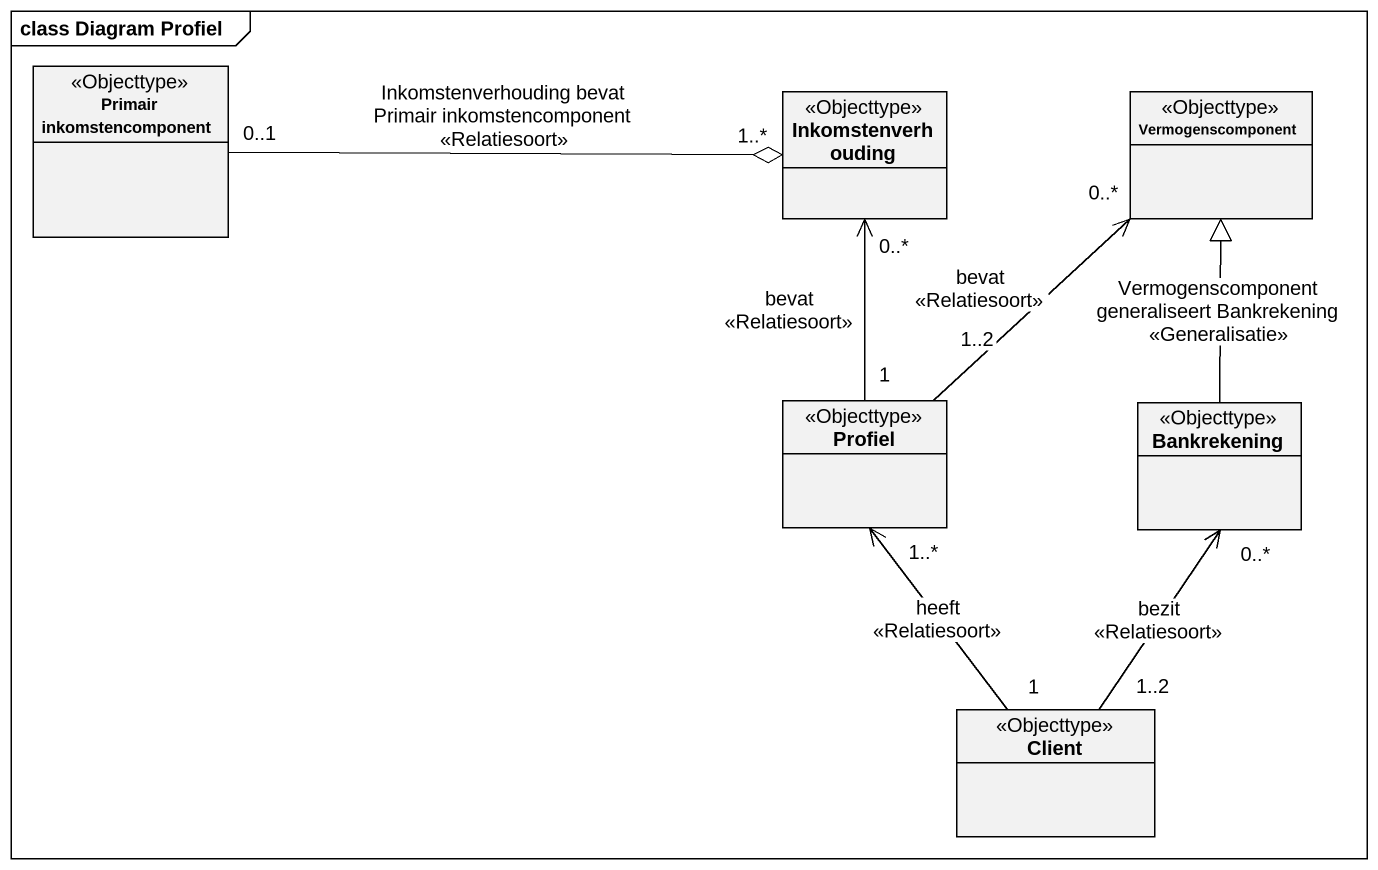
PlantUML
@startuml
mainframe class Diagram Profiel
hide circle
hide empty members
class "Primair inkomstencomponent" as Primair_inkomstencomponent <<Objecttype>>
class Inkomstenverhouding <<Objecttype>>
class Vermogenscomponent <<Objecttype>>
class Profiel <<Objecttype>>
class Bankrekening <<Objecttype>>
class Client <<Objecttype>>
Inkomstenverhouding "1..*" o-left- "0..1" Primair_inkomstencomponent : Inkomstenverhouding bevat Primair inkomstencomponent\n<<Relatiesoort>>
Profiel "1" -up-> "0..*" Inkomstenverhouding : bevat\n<<Relatiesoort>>
Profiel "1..2" -up-> "0..*" Vermogenscomponent : bevat\n<<Relatiesoort>>
Bankrekening -up-|> Vermogenscomponent : Vermogenscomponent generaliseert Bankrekening\n<<Generalisatie>>
Client "1" -up-> "1..*" Profiel : heeft\n<<Relatiesoort>>
Client "1..2" -up-> "0..*" Bankrekening : bezit\n<<Relatiesoort>>
@enduml
